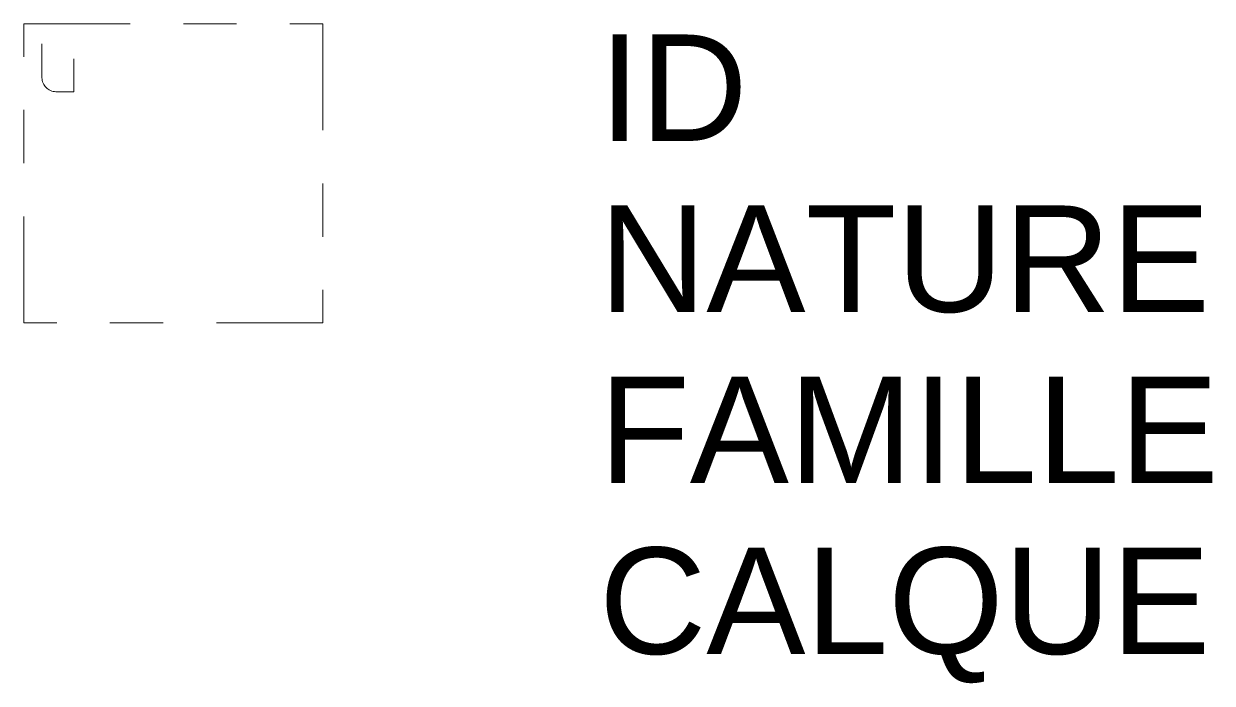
# Model space of a CAD drawing. Header units: metres. Extents: x 0 to 2.23, y -0.68 to 0.56.
import ezdxf

# ---------------------------------------------------------------- set-up
doc = ezdxf.new("R2010")
doc.units = ezdxf.units.M
doc.linetypes.add('Socle_Axe', pattern=[0.35, 0.2, -0.05, 0.05, -0.05])
doc.linetypes.add('Socle_Continu', pattern=[2.5, 2.5, 0])
doc.layers.add('UNITA_SCT', color=54, linetype='Socle_Continu', lineweight=13)
doc.styles.get("Standard").update_dxf_attribs({"font": 'arial.ttf'})

msp = doc.modelspace()

# ---------------------------------------------------------------- linework, layer by layer
at = {"layer": 'UNITA_SCT', "linetype": 'Socle_Axe'}
msp.add_lwpolyline([(0, 0.5619), (0.5619, 0.5619), (0.5619, 0), (0, 0)], close=True, dxfattribs=at)
at = {"layer": 'UNITA_SCT', "linetype": 'Socle_Axe', "flags": 128}
msp.add_lwpolyline([(0.0342, 0.5241), (0.0342, 0.4604, 0.410802), (0.0604, 0.4343), (0.0941, 0.4343), (0.0941, 0.5241)], format="xyb", dxfattribs=at)

# ---------------------------------------------------------------- texts
at = {"layer": 'UNITA_SCT', "linetype": 'Socle_Continu', "flags": 9}
for tag, p, s in [('ID', (1.0809, 0.3418), 'DP_0282'), ('NATURE', (1.0809, 0.0205), 'Citerneau carré'), ('FAMILLE', (1.0809, -0.3008), 'Unitaire'), ('CALQUE', (1.0809, -0.6221), 'UNITA_SCT')]:
    msp.add_attdef(tag, p, s, height=0.2, dxfattribs=at)

doc.saveas('drawing.dxf')
